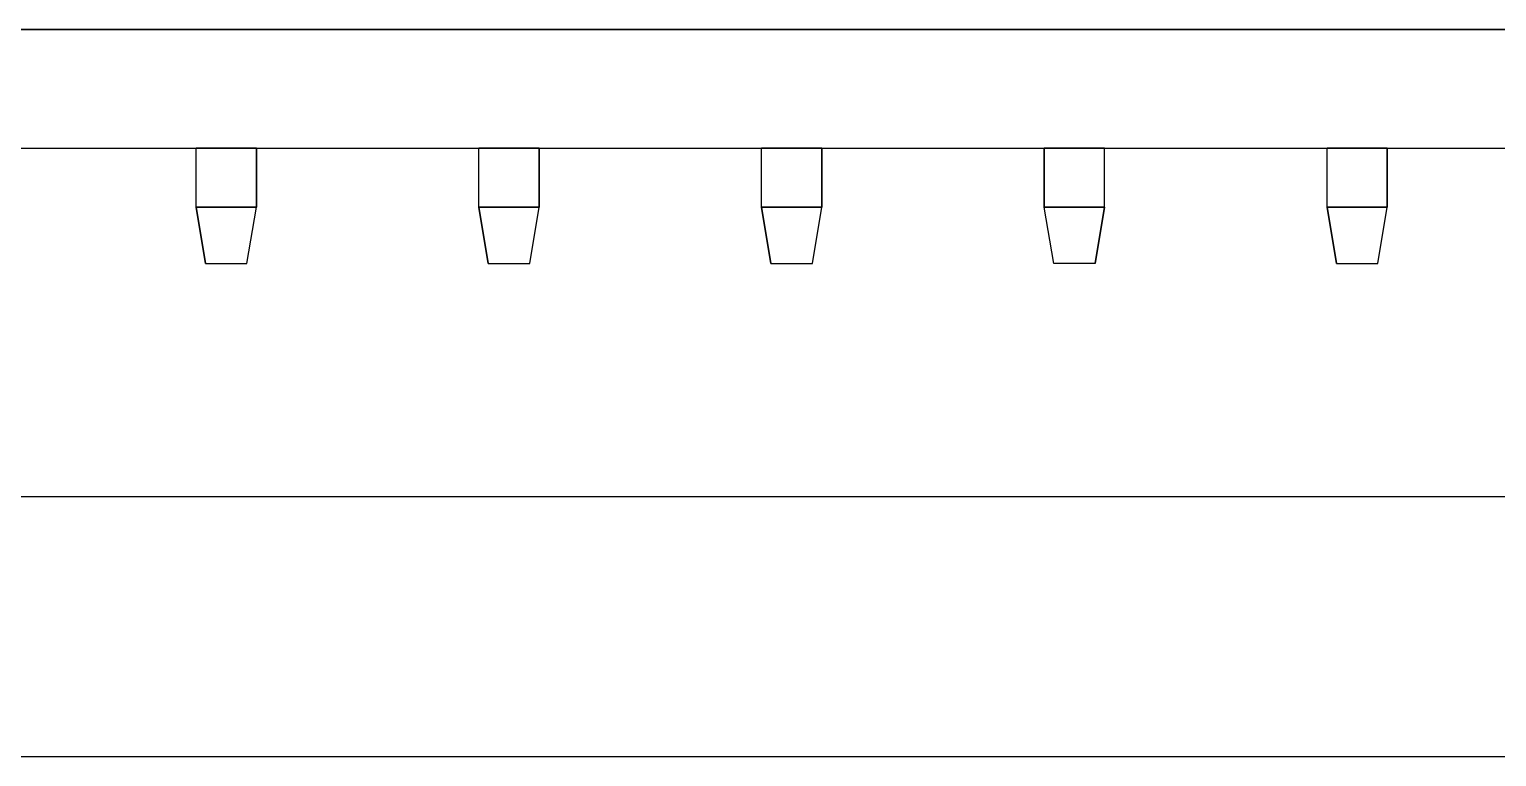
# Model space of a CAD drawing. Header units: millimetres. Extents: x -58 to 58, y -6 to 23.
# Drawn here: x 10.37 to 30.14, y -3.5 to 6.3 of the extents above; entities that cross this region are included whole.
import ezdxf

# ---------------------------------------------------------------- set-up
doc = ezdxf.new("R2010")
doc.units = ezdxf.units.MM
doc.header["$MEASUREMENT"] = 0
doc.layers.add('CL57_ASM', color=7, linetype='CONTINUOUS')

msp = doc.modelspace()

# ---------------------------------------------------------------- linework, layer by layer
at = {"layer": 'CL57_ASM'}
for p, q in [((-43.8, 6.3, -1), (42.2, 6.3, -1)), ((42.2, 6.3), (-43.8, 6.3)), ((-43.8, 6.3, -1), (42.2, 6.3, -1)), ((42.2, 6.3), (-43.8, 6.3)), ((-43.8, 6.3, -1), (42.2, 6.3, -1)), ((42.2, 6.3), (-43.8, 6.3)), ((-43.8, 6.3, -1), (42.2, 6.3, -1)), ((42.2, 6.3), (-43.8, 6.3)), ((-43.8, 6.3, -1), (42.2, 6.3, -1)), ((42.2, 6.3), (-43.8, 6.3)), ((-43.8, 6.3, -1), (42.2, 6.3, -1)), ((42.2, 6.3), (-43.8, 6.3)), ((-47.5, 4.7, -2), (47.5, 4.7, -2)), ((-47.5, 4.7, -64.7), (47.5, 4.7, -64.7)), ((-47.5, 4.7, -64.7), (47.5, 4.7, -64.7)), ((-47.5, 4.7, -2), (47.5, 4.7, -2)), ((-47.5, 4.7, -2), (47.5, 4.7, -2)), ((-47.5, 4.7, -64.7), (47.5, 4.7, -64.7)), ((-47.5, 4.7, -64.7), (47.5, 4.7, -64.7)), ((-47.5, 4.7, -2), (47.5, 4.7, -2)), ((-47.5, 4.7, -2), (47.5, 4.7, -2)), ((-47.5, 4.7, -64.7), (47.5, 4.7, -64.7)), ((-47.5, 4.7, -64.7), (47.5, 4.7, -64.7)), ((-47.5, 4.7, -2), (47.5, 4.7, -2)), ((12.6181, 4.7, -7.7216), (13.4309, 4.7, -7.7216)), ((12.6181, 4.7, -8.5344), (12.6181, 4.7, -7.7216)), ((13.4309, 4.7, -8.5344), (12.6181, 4.7, -8.5344)), ((13.4309, 4.7, -8.5344), (12.6181, 4.7, -8.5344)), ((12.6181, 3.906, -8.5344), (12.6181, 4.7, -8.5344)), ((12.6181, 4.7, -8.5344), (12.6181, 4.7, -7.7216)), ((12.6181, 3.906, -7.7216), (12.6181, 4.7, -7.7216)), ((12.6181, 3.906, -8.5344), (12.6181, 4.7, -8.5344)), ((12.6181, 3.906, -7.7216), (12.6181, 4.7, -7.7216)), ((12.6181, 4.7, -7.7216), (13.4309, 4.7, -7.7216)), ((12.6181, 4.7, -7.7216), (13.4309, 4.7, -7.7216)), ((12.6181, 4.7, -8.5344), (12.6181, 4.7, -7.7216)), ((13.4309, 4.7, -8.5344), (12.6181, 4.7, -8.5344)), ((13.4309, 4.7, -8.5344), (12.6181, 4.7, -8.5344)), ((12.6181, 3.906, -8.5344), (12.6181, 4.7, -8.5344)), ((12.6181, 4.7, -8.5344), (12.6181, 4.7, -7.7216)), ((12.6181, 3.906, -7.7216), (12.6181, 4.7, -7.7216)), ((12.6181, 3.906, -8.5344), (12.6181, 4.7, -8.5344)), ((12.6181, 3.906, -7.7216), (12.6181, 4.7, -7.7216)), ((12.6181, 4.7, -7.7216), (13.4309, 4.7, -7.7216)), ((12.6181, 4.7, -7.7216), (13.4309, 4.7, -7.7216)), ((12.6181, 4.7, -8.5344), (12.6181, 4.7, -7.7216)), ((13.4309, 4.7, -8.5344), (12.6181, 4.7, -8.5344)), ((13.4309, 4.7, -8.5344), (12.6181, 4.7, -8.5344)), ((12.6181, 3.906, -8.5344), (12.6181, 4.7, -8.5344)), ((12.6181, 4.7, -8.5344), (12.6181, 4.7, -7.7216)), ((12.6181, 3.906, -7.7216), (12.6181, 4.7, -7.7216)), ((12.6181, 3.906, -8.5344), (12.6181, 4.7, -8.5344)), ((12.6181, 3.906, -7.7216), (12.6181, 4.7, -7.7216)), ((12.6181, 4.7, -7.7216), (13.4309, 4.7, -7.7216)), ((13.4309, 4.7, -7.7216), (13.4309, 4.7, -8.5344)), ((13.4309, 4.7, -7.7216), (13.4309, 3.906, -7.7216)), ((13.4309, 3.906, -8.5344), (13.4309, 4.7, -8.5344)), ((13.4309, 4.7, -7.7216), (13.4309, 4.7, -8.5344)), ((13.4309, 3.906, -8.5344), (13.4309, 4.7, -8.5344)), ((13.4309, 4.7, -7.7216), (13.4309, 3.906, -7.7216)), ((13.4309, 4.7, -7.7216), (13.4309, 4.7, -8.5344)), ((13.4309, 4.7, -7.7216), (13.4309, 3.906, -7.7216)), ((13.4309, 3.906, -8.5344), (13.4309, 4.7, -8.5344)), ((13.4309, 4.7, -7.7216), (13.4309, 4.7, -8.5344)), ((13.4309, 3.906, -8.5344), (13.4309, 4.7, -8.5344)), ((13.4309, 4.7, -7.7216), (13.4309, 3.906, -7.7216)), ((13.4309, 4.7, -7.7216), (13.4309, 4.7, -8.5344)), ((13.4309, 4.7, -7.7216), (13.4309, 3.906, -7.7216)), ((13.4309, 3.906, -8.5344), (13.4309, 4.7, -8.5344)), ((13.4309, 4.7, -7.7216), (13.4309, 4.7, -8.5344)), ((13.4309, 3.906, -8.5344), (13.4309, 4.7, -8.5344)), ((13.4309, 4.7, -7.7216), (13.4309, 3.906, -7.7216)), ((16.4281, 4.7, -7.7216), (17.2409, 4.7, -7.7216)), ((16.4281, 4.7, -8.5344), (16.4281, 4.7, -7.7216)), ((17.2409, 4.7, -8.5344), (16.4281, 4.7, -8.5344)), ((17.2409, 4.7, -8.5344), (16.4281, 4.7, -8.5344)), ((16.4281, 3.906, -8.5344), (16.4281, 4.7, -8.5344)), ((16.4281, 4.7, -8.5344), (16.4281, 4.7, -7.7216)), ((16.4281, 3.906, -7.7216), (16.4281, 4.7, -7.7216)), ((16.4281, 3.906, -8.5344), (16.4281, 4.7, -8.5344)), ((16.4281, 3.906, -7.7216), (16.4281, 4.7, -7.7216)), ((16.4281, 4.7, -7.7216), (17.2409, 4.7, -7.7216)), ((16.4281, 4.7, -7.7216), (17.2409, 4.7, -7.7216)), ((16.4281, 4.7, -8.5344), (16.4281, 4.7, -7.7216)), ((17.2409, 4.7, -8.5344), (16.4281, 4.7, -8.5344)), ((17.2409, 4.7, -8.5344), (16.4281, 4.7, -8.5344)), ((16.4281, 3.906, -8.5344), (16.4281, 4.7, -8.5344)), ((16.4281, 4.7, -8.5344), (16.4281, 4.7, -7.7216)), ((16.4281, 3.906, -7.7216), (16.4281, 4.7, -7.7216)), ((16.4281, 3.906, -8.5344), (16.4281, 4.7, -8.5344)), ((16.4281, 3.906, -7.7216), (16.4281, 4.7, -7.7216)), ((16.4281, 4.7, -7.7216), (17.2409, 4.7, -7.7216)), ((16.4281, 4.7, -7.7216), (17.2409, 4.7, -7.7216)), ((16.4281, 4.7, -8.5344), (16.4281, 4.7, -7.7216)), ((17.2409, 4.7, -8.5344), (16.4281, 4.7, -8.5344)), ((17.2409, 4.7, -8.5344), (16.4281, 4.7, -8.5344)), ((16.4281, 3.906, -8.5344), (16.4281, 4.7, -8.5344)), ((16.4281, 4.7, -8.5344), (16.4281, 4.7, -7.7216)), ((16.4281, 3.906, -7.7216), (16.4281, 4.7, -7.7216)), ((16.4281, 3.906, -8.5344), (16.4281, 4.7, -8.5344)), ((16.4281, 3.906, -7.7216), (16.4281, 4.7, -7.7216)), ((16.4281, 4.7, -7.7216), (17.2409, 4.7, -7.7216)), ((17.2409, 4.7, -7.7216), (17.2409, 4.7, -8.5344)), ((17.2409, 4.7, -7.7216), (17.2409, 3.906, -7.7216)), ((17.2409, 3.906, -8.5344), (17.2409, 4.7, -8.5344)), ((17.2409, 4.7, -7.7216), (17.2409, 4.7, -8.5344)), ((17.2409, 3.906, -8.5344), (17.2409, 4.7, -8.5344)), ((17.2409, 4.7, -7.7216), (17.2409, 3.906, -7.7216)), ((17.2409, 4.7, -7.7216), (17.2409, 4.7, -8.5344)), ((17.2409, 4.7, -7.7216), (17.2409, 3.906, -7.7216)), ((17.2409, 3.906, -8.5344), (17.2409, 4.7, -8.5344)), ((17.2409, 4.7, -7.7216), (17.2409, 4.7, -8.5344)), ((17.2409, 3.906, -8.5344), (17.2409, 4.7, -8.5344)), ((17.2409, 4.7, -7.7216), (17.2409, 3.906, -7.7216)), ((17.2409, 4.7, -7.7216), (17.2409, 4.7, -8.5344)), ((17.2409, 4.7, -7.7216), (17.2409, 3.906, -7.7216)), ((17.2409, 3.906, -8.5344), (17.2409, 4.7, -8.5344)), ((17.2409, 4.7, -7.7216), (17.2409, 4.7, -8.5344)), ((17.2409, 3.906, -8.5344), (17.2409, 4.7, -8.5344)), ((17.2409, 4.7, -7.7216), (17.2409, 3.906, -7.7216)), ((20.2381, 4.7, -7.7216), (21.0509, 4.7, -7.7216)), ((20.2381, 4.7, -8.5344), (20.2381, 4.7, -7.7216)), ((21.0509, 4.7, -8.5344), (20.2381, 4.7, -8.5344)), ((20.2381, 3.906, -7.7216), (20.2381, 4.7, -7.7216)), ((20.2381, 4.7, -7.7216), (21.0509, 4.7, -7.7216)), ((21.0509, 4.7, -8.5344), (20.2381, 4.7, -8.5344)), ((20.2381, 3.906, -8.5344), (20.2381, 4.7, -8.5344)), ((20.2381, 4.7, -8.5344), (20.2381, 4.7, -7.7216)), ((20.2381, 3.906, -7.7216), (20.2381, 4.7, -7.7216)), ((20.2381, 3.906, -8.5344), (20.2381, 4.7, -8.5344)), ((20.2381, 4.7, -7.7216), (21.0509, 4.7, -7.7216)), ((20.2381, 4.7, -8.5344), (20.2381, 4.7, -7.7216)), ((21.0509, 4.7, -8.5344), (20.2381, 4.7, -8.5344)), ((20.2381, 3.906, -7.7216), (20.2381, 4.7, -7.7216)), ((20.2381, 4.7, -7.7216), (21.0509, 4.7, -7.7216)), ((21.0509, 4.7, -8.5344), (20.2381, 4.7, -8.5344)), ((20.2381, 3.906, -8.5344), (20.2381, 4.7, -8.5344)), ((20.2381, 4.7, -8.5344), (20.2381, 4.7, -7.7216)), ((20.2381, 3.906, -7.7216), (20.2381, 4.7, -7.7216)), ((20.2381, 3.906, -8.5344), (20.2381, 4.7, -8.5344)), ((20.2381, 4.7, -7.7216), (21.0509, 4.7, -7.7216)), ((20.2381, 4.7, -8.5344), (20.2381, 4.7, -7.7216)), ((21.0509, 4.7, -8.5344), (20.2381, 4.7, -8.5344)), ((20.2381, 3.906, -7.7216), (20.2381, 4.7, -7.7216)), ((20.2381, 4.7, -7.7216), (21.0509, 4.7, -7.7216)), ((21.0509, 4.7, -8.5344), (20.2381, 4.7, -8.5344)), ((20.2381, 3.906, -8.5344), (20.2381, 4.7, -8.5344)), ((20.2381, 4.7, -8.5344), (20.2381, 4.7, -7.7216)), ((20.2381, 3.906, -7.7216), (20.2381, 4.7, -7.7216)), ((20.2381, 3.906, -8.5344), (20.2381, 4.7, -8.5344)), ((21.0509, 4.7, -7.7216), (21.0509, 3.906, -7.7216)), ((21.0509, 3.906, -8.5344), (21.0509, 4.7, -8.5344)), ((21.0509, 4.7, -7.7216), (21.0509, 4.7, -8.5344)), ((21.0509, 4.7, -7.7216), (21.0509, 4.7, -8.5344)), ((21.0509, 4.7, -7.7216), (21.0509, 3.906, -7.7216)), ((21.0509, 3.906, -8.5344), (21.0509, 4.7, -8.5344)), ((21.0509, 4.7, -7.7216), (21.0509, 3.906, -7.7216)), ((21.0509, 3.906, -8.5344), (21.0509, 4.7, -8.5344)), ((21.0509, 4.7, -7.7216), (21.0509, 4.7, -8.5344)), ((21.0509, 4.7, -7.7216), (21.0509, 4.7, -8.5344)), ((21.0509, 4.7, -7.7216), (21.0509, 3.906, -7.7216)), ((21.0509, 3.906, -8.5344), (21.0509, 4.7, -8.5344)), ((21.0509, 4.7, -7.7216), (21.0509, 3.906, -7.7216)), ((21.0509, 3.906, -8.5344), (21.0509, 4.7, -8.5344)), ((21.0509, 4.7, -7.7216), (21.0509, 4.7, -8.5344)), ((21.0509, 4.7, -7.7216), (21.0509, 4.7, -8.5344)), ((21.0509, 4.7, -7.7216), (21.0509, 3.906, -7.7216)), ((21.0509, 3.906, -8.5344), (21.0509, 4.7, -8.5344)), ((24.0481, 4.7, -8.5344), (24.0481, 4.7, -7.7216)), ((24.8609, 4.7, -8.5344), (24.0481, 4.7, -8.5344)), ((24.0481, 4.7, -7.7216), (24.8609, 4.7, -7.7216)), ((24.0481, 4.7, -8.5344), (24.0481, 4.7, -7.7216)), ((24.0481, 3.906, -7.7216), (24.0481, 4.7, -7.7216)), ((24.0481, 4.7, -8.5344), (24.0481, 3.906, -8.5344)), ((24.0481, 3.906, -7.7216), (24.0481, 4.7, -7.7216)), ((24.0481, 4.7, -7.7216), (24.8609, 4.7, -7.7216)), ((24.8609, 4.7, -8.5344), (24.0481, 4.7, -8.5344)), ((24.0481, 4.7, -8.5344), (24.0481, 3.906, -8.5344)), ((24.0481, 4.7, -8.5344), (24.0481, 4.7, -7.7216)), ((24.8609, 4.7, -8.5344), (24.0481, 4.7, -8.5344)), ((24.0481, 4.7, -7.7216), (24.8609, 4.7, -7.7216)), ((24.0481, 4.7, -8.5344), (24.0481, 4.7, -7.7216)), ((24.0481, 3.906, -7.7216), (24.0481, 4.7, -7.7216)), ((24.0481, 4.7, -8.5344), (24.0481, 3.906, -8.5344)), ((24.0481, 3.906, -7.7216), (24.0481, 4.7, -7.7216)), ((24.0481, 4.7, -7.7216), (24.8609, 4.7, -7.7216)), ((24.8609, 4.7, -8.5344), (24.0481, 4.7, -8.5344)), ((24.0481, 4.7, -8.5344), (24.0481, 3.906, -8.5344)), ((24.0481, 4.7, -8.5344), (24.0481, 4.7, -7.7216)), ((24.8609, 4.7, -8.5344), (24.0481, 4.7, -8.5344)), ((24.0481, 4.7, -7.7216), (24.8609, 4.7, -7.7216)), ((24.0481, 4.7, -8.5344), (24.0481, 4.7, -7.7216)), ((24.0481, 3.906, -7.7216), (24.0481, 4.7, -7.7216)), ((24.0481, 4.7, -8.5344), (24.0481, 3.906, -8.5344)), ((24.0481, 3.906, -7.7216), (24.0481, 4.7, -7.7216)), ((24.0481, 4.7, -7.7216), (24.8609, 4.7, -7.7216)), ((24.8609, 4.7, -8.5344), (24.0481, 4.7, -8.5344)), ((24.0481, 4.7, -8.5344), (24.0481, 3.906, -8.5344)), ((24.8609, 4.7, -7.7216), (24.8609, 4.7, -8.5344)), ((24.8609, 3.906, -7.7216), (24.8609, 4.7, -7.7216)), ((24.8609, 3.906, -7.7216), (24.8609, 4.7, -7.7216)), ((24.8609, 3.906, -8.5344), (24.8609, 4.7, -8.5344)), ((24.8609, 4.7, -7.7216), (24.8609, 4.7, -8.5344)), ((24.8609, 3.906, -8.5344), (24.8609, 4.7, -8.5344)), ((24.8609, 4.7, -7.7216), (24.8609, 4.7, -8.5344)), ((24.8609, 3.906, -7.7216), (24.8609, 4.7, -7.7216)), ((24.8609, 3.906, -7.7216), (24.8609, 4.7, -7.7216)), ((24.8609, 3.906, -8.5344), (24.8609, 4.7, -8.5344)), ((24.8609, 4.7, -7.7216), (24.8609, 4.7, -8.5344)), ((24.8609, 3.906, -8.5344), (24.8609, 4.7, -8.5344)), ((24.8609, 4.7, -7.7216), (24.8609, 4.7, -8.5344)), ((24.8609, 3.906, -7.7216), (24.8609, 4.7, -7.7216)), ((24.8609, 3.906, -7.7216), (24.8609, 4.7, -7.7216)), ((24.8609, 3.906, -8.5344), (24.8609, 4.7, -8.5344)), ((24.8609, 4.7, -7.7216), (24.8609, 4.7, -8.5344)), ((24.8609, 3.906, -8.5344), (24.8609, 4.7, -8.5344)), ((27.8581, 4.7, -7.7216), (28.6709, 4.7, -7.7216)), ((27.8581, 4.7, -8.5344), (27.8581, 4.7, -7.7216)), ((28.6709, 4.7, -8.5344), (27.8581, 4.7, -8.5344)), ((28.6709, 4.7, -8.5344), (27.8581, 4.7, -8.5344)), ((27.8581, 3.906, -8.5344), (27.8581, 4.7, -8.5344)), ((27.8581, 4.7, -8.5344), (27.8581, 4.7, -7.7216)), ((27.8581, 3.906, -7.7216), (27.8581, 4.7, -7.7216)), ((27.8581, 3.906, -8.5344), (27.8581, 4.7, -8.5344)), ((27.8581, 3.906, -7.7216), (27.8581, 4.7, -7.7216)), ((27.8581, 4.7, -7.7216), (28.6709, 4.7, -7.7216)), ((27.8581, 4.7, -7.7216), (28.6709, 4.7, -7.7216)), ((27.8581, 4.7, -8.5344), (27.8581, 4.7, -7.7216)), ((28.6709, 4.7, -8.5344), (27.8581, 4.7, -8.5344)), ((28.6709, 4.7, -8.5344), (27.8581, 4.7, -8.5344)), ((27.8581, 3.906, -8.5344), (27.8581, 4.7, -8.5344)), ((27.8581, 4.7, -8.5344), (27.8581, 4.7, -7.7216)), ((27.8581, 3.906, -7.7216), (27.8581, 4.7, -7.7216)), ((27.8581, 3.906, -8.5344), (27.8581, 4.7, -8.5344)), ((27.8581, 3.906, -7.7216), (27.8581, 4.7, -7.7216)), ((27.8581, 4.7, -7.7216), (28.6709, 4.7, -7.7216)), ((27.8581, 4.7, -7.7216), (28.6709, 4.7, -7.7216)), ((27.8581, 4.7, -8.5344), (27.8581, 4.7, -7.7216)), ((28.6709, 4.7, -8.5344), (27.8581, 4.7, -8.5344)), ((28.6709, 4.7, -8.5344), (27.8581, 4.7, -8.5344)), ((27.8581, 3.906, -8.5344), (27.8581, 4.7, -8.5344)), ((27.8581, 4.7, -8.5344), (27.8581, 4.7, -7.7216)), ((27.8581, 3.906, -7.7216), (27.8581, 4.7, -7.7216)), ((27.8581, 3.906, -8.5344), (27.8581, 4.7, -8.5344)), ((27.8581, 3.906, -7.7216), (27.8581, 4.7, -7.7216)), ((27.8581, 4.7, -7.7216), (28.6709, 4.7, -7.7216)), ((28.6709, 4.7, -7.7216), (28.6709, 4.7, -8.5344)), ((28.6709, 4.7, -7.7216), (28.6709, 3.906, -7.7216)), ((28.6709, 3.906, -8.5344), (28.6709, 4.7, -8.5344)), ((28.6709, 4.7, -7.7216), (28.6709, 4.7, -8.5344)), ((28.6709, 3.906, -8.5344), (28.6709, 4.7, -8.5344)), ((28.6709, 4.7, -7.7216), (28.6709, 3.906, -7.7216)), ((28.6709, 4.7, -7.7216), (28.6709, 4.7, -8.5344)), ((28.6709, 4.7, -7.7216), (28.6709, 3.906, -7.7216)), ((28.6709, 3.906, -8.5344), (28.6709, 4.7, -8.5344)), ((28.6709, 4.7, -7.7216), (28.6709, 4.7, -8.5344)), ((28.6709, 3.906, -8.5344), (28.6709, 4.7, -8.5344)), ((28.6709, 4.7, -7.7216), (28.6709, 3.906, -7.7216)), ((28.6709, 4.7, -7.7216), (28.6709, 4.7, -8.5344)), ((28.6709, 4.7, -7.7216), (28.6709, 3.906, -7.7216)), ((28.6709, 3.906, -8.5344), (28.6709, 4.7, -8.5344)), ((28.6709, 4.7, -7.7216), (28.6709, 4.7, -8.5344)), ((28.6709, 3.906, -8.5344), (28.6709, 4.7, -8.5344)), ((28.6709, 4.7, -7.7216), (28.6709, 3.906, -7.7216)), ((13.4309, 3.906, -8.5344), (12.6181, 3.906, -8.5344)), ((12.6181, 3.906, -8.5344), (12.6181, 3.906, -7.7216)), ((12.6181, 3.906, -7.7216), (13.4309, 3.906, -7.7216)), ((12.6181, 3.906, -7.7216), (12.7451, 3.144, -7.8486)), ((12.6181, 3.906, -7.7216), (13.4309, 3.906, -7.7216)), ((13.4309, 3.906, -8.5344), (12.6181, 3.906, -8.5344)), ((12.7451, 3.144, -8.4074), (12.6181, 3.906, -8.5344)), ((12.6181, 3.906, -8.5344), (12.6181, 3.906, -7.7216)), ((12.6181, 3.906, -7.7216), (12.7451, 3.144, -7.8486)), ((12.7451, 3.144, -8.4074), (12.6181, 3.906, -8.5344)), ((13.4309, 3.906, -8.5344), (12.6181, 3.906, -8.5344)), ((12.6181, 3.906, -8.5344), (12.6181, 3.906, -7.7216)), ((12.6181, 3.906, -7.7216), (13.4309, 3.906, -7.7216)), ((12.6181, 3.906, -7.7216), (12.7451, 3.144, -7.8486)), ((12.6181, 3.906, -7.7216), (13.4309, 3.906, -7.7216)), ((13.4309, 3.906, -8.5344), (12.6181, 3.906, -8.5344)), ((12.7451, 3.144, -8.4074), (12.6181, 3.906, -8.5344)), ((12.6181, 3.906, -8.5344), (12.6181, 3.906, -7.7216)), ((12.6181, 3.906, -7.7216), (12.7451, 3.144, -7.8486)), ((12.7451, 3.144, -8.4074), (12.6181, 3.906, -8.5344)), ((13.4309, 3.906, -8.5344), (12.6181, 3.906, -8.5344)), ((12.6181, 3.906, -8.5344), (12.6181, 3.906, -7.7216)), ((12.6181, 3.906, -7.7216), (13.4309, 3.906, -7.7216)), ((12.6181, 3.906, -7.7216), (12.7451, 3.144, -7.8486)), ((12.6181, 3.906, -7.7216), (13.4309, 3.906, -7.7216)), ((13.4309, 3.906, -8.5344), (12.6181, 3.906, -8.5344)), ((12.7451, 3.144, -8.4074), (12.6181, 3.906, -8.5344)), ((12.6181, 3.906, -8.5344), (12.6181, 3.906, -7.7216)), ((12.6181, 3.906, -7.7216), (12.7451, 3.144, -7.8486)), ((12.7451, 3.144, -8.4074), (12.6181, 3.906, -8.5344)), ((13.3039, 3.144, -7.8486), (13.4309, 3.906, -7.7216)), ((13.3039, 3.144, -8.4074), (13.4309, 3.906, -8.5344)), ((13.3039, 3.144, -7.8486), (13.4309, 3.906, -7.7216)), ((13.3039, 3.144, -8.4074), (13.4309, 3.906, -8.5344)), ((13.3039, 3.144, -7.8486), (13.4309, 3.906, -7.7216)), ((13.3039, 3.144, -8.4074), (13.4309, 3.906, -8.5344)), ((13.3039, 3.144, -7.8486), (13.4309, 3.906, -7.7216)), ((13.3039, 3.144, -8.4074), (13.4309, 3.906, -8.5344)), ((13.3039, 3.144, -7.8486), (13.4309, 3.906, -7.7216)), ((13.3039, 3.144, -8.4074), (13.4309, 3.906, -8.5344)), ((13.3039, 3.144, -7.8486), (13.4309, 3.906, -7.7216)), ((13.3039, 3.144, -8.4074), (13.4309, 3.906, -8.5344)), ((13.4309, 3.906, -7.7216), (13.4309, 3.906, -8.5344)), ((13.4309, 3.906, -7.7216), (13.4309, 3.906, -8.5344)), ((13.4309, 3.906, -7.7216), (13.4309, 3.906, -8.5344)), ((13.4309, 3.906, -7.7216), (13.4309, 3.906, -8.5344)), ((13.4309, 3.906, -7.7216), (13.4309, 3.906, -8.5344)), ((13.4309, 3.906, -7.7216), (13.4309, 3.906, -8.5344)), ((17.2409, 3.906, -8.5344), (16.4281, 3.906, -8.5344)), ((16.4281, 3.906, -8.5344), (16.4281, 3.906, -7.7216)), ((16.4281, 3.906, -7.7216), (17.2409, 3.906, -7.7216)), ((16.4281, 3.906, -7.7216), (16.5551, 3.144, -7.8486)), ((16.4281, 3.906, -7.7216), (17.2409, 3.906, -7.7216)), ((17.2409, 3.906, -8.5344), (16.4281, 3.906, -8.5344)), ((16.5551, 3.144, -8.4074), (16.4281, 3.906, -8.5344)), ((16.4281, 3.906, -8.5344), (16.4281, 3.906, -7.7216)), ((16.4281, 3.906, -7.7216), (16.5551, 3.144, -7.8486)), ((16.5551, 3.144, -8.4074), (16.4281, 3.906, -8.5344)), ((17.2409, 3.906, -8.5344), (16.4281, 3.906, -8.5344)), ((16.4281, 3.906, -8.5344), (16.4281, 3.906, -7.7216)), ((16.4281, 3.906, -7.7216), (17.2409, 3.906, -7.7216)), ((16.4281, 3.906, -7.7216), (16.5551, 3.144, -7.8486)), ((16.4281, 3.906, -7.7216), (17.2409, 3.906, -7.7216)), ((17.2409, 3.906, -8.5344), (16.4281, 3.906, -8.5344)), ((16.5551, 3.144, -8.4074), (16.4281, 3.906, -8.5344)), ((16.4281, 3.906, -8.5344), (16.4281, 3.906, -7.7216)), ((16.4281, 3.906, -7.7216), (16.5551, 3.144, -7.8486)), ((16.5551, 3.144, -8.4074), (16.4281, 3.906, -8.5344)), ((17.2409, 3.906, -8.5344), (16.4281, 3.906, -8.5344)), ((16.4281, 3.906, -8.5344), (16.4281, 3.906, -7.7216)), ((16.4281, 3.906, -7.7216), (17.2409, 3.906, -7.7216)), ((16.4281, 3.906, -7.7216), (16.5551, 3.144, -7.8486)), ((16.4281, 3.906, -7.7216), (17.2409, 3.906, -7.7216)), ((17.2409, 3.906, -8.5344), (16.4281, 3.906, -8.5344)), ((16.5551, 3.144, -8.4074), (16.4281, 3.906, -8.5344)), ((16.4281, 3.906, -8.5344), (16.4281, 3.906, -7.7216)), ((16.4281, 3.906, -7.7216), (16.5551, 3.144, -7.8486)), ((16.5551, 3.144, -8.4074), (16.4281, 3.906, -8.5344)), ((17.1139, 3.144, -7.8486), (17.2409, 3.906, -7.7216)), ((17.1139, 3.144, -8.4074), (17.2409, 3.906, -8.5344)), ((17.1139, 3.144, -7.8486), (17.2409, 3.906, -7.7216)), ((17.1139, 3.144, -8.4074), (17.2409, 3.906, -8.5344)), ((17.1139, 3.144, -7.8486), (17.2409, 3.906, -7.7216)), ((17.1139, 3.144, -8.4074), (17.2409, 3.906, -8.5344)), ((17.1139, 3.144, -7.8486), (17.2409, 3.906, -7.7216)), ((17.1139, 3.144, -8.4074), (17.2409, 3.906, -8.5344)), ((17.1139, 3.144, -7.8486), (17.2409, 3.906, -7.7216)), ((17.1139, 3.144, -8.4074), (17.2409, 3.906, -8.5344)), ((17.1139, 3.144, -7.8486), (17.2409, 3.906, -7.7216)), ((17.1139, 3.144, -8.4074), (17.2409, 3.906, -8.5344)), ((17.2409, 3.906, -7.7216), (17.2409, 3.906, -8.5344)), ((17.2409, 3.906, -7.7216), (17.2409, 3.906, -8.5344)), ((17.2409, 3.906, -7.7216), (17.2409, 3.906, -8.5344)), ((17.2409, 3.906, -7.7216), (17.2409, 3.906, -8.5344)), ((17.2409, 3.906, -7.7216), (17.2409, 3.906, -8.5344)), ((17.2409, 3.906, -7.7216), (17.2409, 3.906, -8.5344)), ((20.2381, 3.906, -7.7216), (21.0509, 3.906, -7.7216)), ((20.2381, 3.906, -7.7216), (20.3651, 3.144, -7.8486)), ((20.2381, 3.906, -7.7216), (21.0509, 3.906, -7.7216)), ((21.0509, 3.906, -8.5344), (20.2381, 3.906, -8.5344)), ((20.3651, 3.144, -8.4074), (20.2381, 3.906, -8.5344)), ((21.0509, 3.906, -8.5344), (20.2381, 3.906, -8.5344)), ((20.2381, 3.906, -8.5344), (20.2381, 3.906, -7.7216)), ((20.2381, 3.906, -8.5344), (20.2381, 3.906, -7.7216)), ((20.2381, 3.906, -7.7216), (20.3651, 3.144, -7.8486)), ((20.3651, 3.144, -8.4074), (20.2381, 3.906, -8.5344)), ((20.2381, 3.906, -7.7216), (21.0509, 3.906, -7.7216)), ((20.2381, 3.906, -7.7216), (20.3651, 3.144, -7.8486)), ((20.2381, 3.906, -7.7216), (21.0509, 3.906, -7.7216)), ((21.0509, 3.906, -8.5344), (20.2381, 3.906, -8.5344)), ((20.3651, 3.144, -8.4074), (20.2381, 3.906, -8.5344)), ((21.0509, 3.906, -8.5344), (20.2381, 3.906, -8.5344)), ((20.2381, 3.906, -8.5344), (20.2381, 3.906, -7.7216)), ((20.2381, 3.906, -8.5344), (20.2381, 3.906, -7.7216)), ((20.2381, 3.906, -7.7216), (20.3651, 3.144, -7.8486)), ((20.3651, 3.144, -8.4074), (20.2381, 3.906, -8.5344)), ((20.2381, 3.906, -7.7216), (21.0509, 3.906, -7.7216)), ((20.2381, 3.906, -7.7216), (20.3651, 3.144, -7.8486)), ((20.2381, 3.906, -7.7216), (21.0509, 3.906, -7.7216)), ((21.0509, 3.906, -8.5344), (20.2381, 3.906, -8.5344)), ((20.3651, 3.144, -8.4074), (20.2381, 3.906, -8.5344)), ((21.0509, 3.906, -8.5344), (20.2381, 3.906, -8.5344)), ((20.2381, 3.906, -8.5344), (20.2381, 3.906, -7.7216)), ((20.2381, 3.906, -8.5344), (20.2381, 3.906, -7.7216)), ((20.2381, 3.906, -7.7216), (20.3651, 3.144, -7.8486)), ((20.3651, 3.144, -8.4074), (20.2381, 3.906, -8.5344)), ((20.9239, 3.144, -7.8486), (21.0509, 3.906, -7.7216)), ((20.9239, 3.144, -8.4074), (21.0509, 3.906, -8.5344)), ((20.9239, 3.144, -7.8486), (21.0509, 3.906, -7.7216)), ((20.9239, 3.144, -8.4074), (21.0509, 3.906, -8.5344)), ((20.9239, 3.144, -7.8486), (21.0509, 3.906, -7.7216)), ((20.9239, 3.144, -8.4074), (21.0509, 3.906, -8.5344)), ((20.9239, 3.144, -7.8486), (21.0509, 3.906, -7.7216)), ((20.9239, 3.144, -8.4074), (21.0509, 3.906, -8.5344)), ((20.9239, 3.144, -7.8486), (21.0509, 3.906, -7.7216)), ((20.9239, 3.144, -8.4074), (21.0509, 3.906, -8.5344)), ((20.9239, 3.144, -7.8486), (21.0509, 3.906, -7.7216)), ((20.9239, 3.144, -8.4074), (21.0509, 3.906, -8.5344)), ((21.0509, 3.906, -7.7216), (21.0509, 3.906, -8.5344)), ((21.0509, 3.906, -7.7216), (21.0509, 3.906, -8.5344)), ((21.0509, 3.906, -7.7216), (21.0509, 3.906, -8.5344)), ((21.0509, 3.906, -7.7216), (21.0509, 3.906, -8.5344)), ((21.0509, 3.906, -7.7216), (21.0509, 3.906, -8.5344)), ((21.0509, 3.906, -7.7216), (21.0509, 3.906, -8.5344)), ((24.0481, 3.906, -8.5344), (24.0481, 3.906, -7.7216)), ((24.0481, 3.906, -7.7216), (24.8609, 3.906, -7.7216)), ((24.8609, 3.906, -8.5344), (24.0481, 3.906, -8.5344)), ((24.8609, 3.906, -8.5344), (24.0481, 3.906, -8.5344)), ((24.1751, 3.144, -8.4074), (24.0481, 3.906, -8.5344)), ((24.1751, 3.144, -8.4074), (24.0481, 3.906, -8.5344)), ((24.0481, 3.906, -8.5344), (24.0481, 3.906, -7.7216)), ((24.1751, 3.144, -7.8486), (24.0481, 3.906, -7.7216)), ((24.1751, 3.144, -7.8486), (24.0481, 3.906, -7.7216)), ((24.0481, 3.906, -7.7216), (24.8609, 3.906, -7.7216)), ((24.0481, 3.906, -8.5344), (24.0481, 3.906, -7.7216)), ((24.0481, 3.906, -7.7216), (24.8609, 3.906, -7.7216)), ((24.8609, 3.906, -8.5344), (24.0481, 3.906, -8.5344)), ((24.8609, 3.906, -8.5344), (24.0481, 3.906, -8.5344)), ((24.1751, 3.144, -8.4074), (24.0481, 3.906, -8.5344)), ((24.1751, 3.144, -8.4074), (24.0481, 3.906, -8.5344)), ((24.0481, 3.906, -8.5344), (24.0481, 3.906, -7.7216)), ((24.1751, 3.144, -7.8486), (24.0481, 3.906, -7.7216)), ((24.1751, 3.144, -7.8486), (24.0481, 3.906, -7.7216)), ((24.0481, 3.906, -7.7216), (24.8609, 3.906, -7.7216)), ((24.0481, 3.906, -8.5344), (24.0481, 3.906, -7.7216)), ((24.0481, 3.906, -7.7216), (24.8609, 3.906, -7.7216)), ((24.8609, 3.906, -8.5344), (24.0481, 3.906, -8.5344)), ((24.8609, 3.906, -8.5344), (24.0481, 3.906, -8.5344)), ((24.1751, 3.144, -8.4074), (24.0481, 3.906, -8.5344)), ((24.1751, 3.144, -8.4074), (24.0481, 3.906, -8.5344)), ((24.0481, 3.906, -8.5344), (24.0481, 3.906, -7.7216)), ((24.1751, 3.144, -7.8486), (24.0481, 3.906, -7.7216)), ((24.1751, 3.144, -7.8486), (24.0481, 3.906, -7.7216)), ((24.0481, 3.906, -7.7216), (24.8609, 3.906, -7.7216)), ((24.8609, 3.906, -8.5344), (24.7339, 3.144, -8.4074)), ((24.7339, 3.144, -7.8486), (24.8609, 3.906, -7.7216)), ((24.7339, 3.144, -7.8486), (24.8609, 3.906, -7.7216)), ((24.8609, 3.906, -8.5344), (24.7339, 3.144, -8.4074)), ((24.8609, 3.906, -8.5344), (24.7339, 3.144, -8.4074)), ((24.7339, 3.144, -7.8486), (24.8609, 3.906, -7.7216)), ((24.7339, 3.144, -7.8486), (24.8609, 3.906, -7.7216)), ((24.8609, 3.906, -8.5344), (24.7339, 3.144, -8.4074)), ((24.8609, 3.906, -8.5344), (24.7339, 3.144, -8.4074)), ((24.7339, 3.144, -7.8486), (24.8609, 3.906, -7.7216)), ((24.7339, 3.144, -7.8486), (24.8609, 3.906, -7.7216)), ((24.8609, 3.906, -8.5344), (24.7339, 3.144, -8.4074)), ((24.8609, 3.906, -7.7216), (24.8609, 3.906, -8.5344)), ((24.8609, 3.906, -7.7216), (24.8609, 3.906, -8.5344)), ((24.8609, 3.906, -7.7216), (24.8609, 3.906, -8.5344)), ((24.8609, 3.906, -7.7216), (24.8609, 3.906, -8.5344)), ((24.8609, 3.906, -7.7216), (24.8609, 3.906, -8.5344)), ((24.8609, 3.906, -7.7216), (24.8609, 3.906, -8.5344)), ((28.6709, 3.906, -8.5344), (27.8581, 3.906, -8.5344)), ((27.8581, 3.906, -8.5344), (27.8581, 3.906, -7.7216)), ((27.8581, 3.906, -7.7216), (28.6709, 3.906, -7.7216)), ((27.8581, 3.906, -7.7216), (27.9851, 3.144, -7.8486)), ((27.8581, 3.906, -7.7216), (28.6709, 3.906, -7.7216)), ((28.6709, 3.906, -8.5344), (27.8581, 3.906, -8.5344)), ((27.9851, 3.144, -8.4074), (27.8581, 3.906, -8.5344)), ((27.8581, 3.906, -8.5344), (27.8581, 3.906, -7.7216)), ((27.8581, 3.906, -7.7216), (27.9851, 3.144, -7.8486)), ((27.9851, 3.144, -8.4074), (27.8581, 3.906, -8.5344)), ((28.6709, 3.906, -8.5344), (27.8581, 3.906, -8.5344)), ((27.8581, 3.906, -8.5344), (27.8581, 3.906, -7.7216)), ((27.8581, 3.906, -7.7216), (28.6709, 3.906, -7.7216)), ((27.8581, 3.906, -7.7216), (27.9851, 3.144, -7.8486)), ((27.8581, 3.906, -7.7216), (28.6709, 3.906, -7.7216)), ((28.6709, 3.906, -8.5344), (27.8581, 3.906, -8.5344)), ((27.9851, 3.144, -8.4074), (27.8581, 3.906, -8.5344)), ((27.8581, 3.906, -8.5344), (27.8581, 3.906, -7.7216)), ((27.8581, 3.906, -7.7216), (27.9851, 3.144, -7.8486)), ((27.9851, 3.144, -8.4074), (27.8581, 3.906, -8.5344)), ((28.6709, 3.906, -8.5344), (27.8581, 3.906, -8.5344)), ((27.8581, 3.906, -8.5344), (27.8581, 3.906, -7.7216)), ((27.8581, 3.906, -7.7216), (28.6709, 3.906, -7.7216)), ((27.8581, 3.906, -7.7216), (27.9851, 3.144, -7.8486)), ((27.8581, 3.906, -7.7216), (28.6709, 3.906, -7.7216)), ((28.6709, 3.906, -8.5344), (27.8581, 3.906, -8.5344)), ((27.9851, 3.144, -8.4074), (27.8581, 3.906, -8.5344)), ((27.8581, 3.906, -8.5344), (27.8581, 3.906, -7.7216)), ((27.8581, 3.906, -7.7216), (27.9851, 3.144, -7.8486)), ((27.9851, 3.144, -8.4074), (27.8581, 3.906, -8.5344)), ((28.5439, 3.144, -7.8486), (28.6709, 3.906, -7.7216)), ((28.5439, 3.144, -8.4074), (28.6709, 3.906, -8.5344)), ((28.5439, 3.144, -7.8486), (28.6709, 3.906, -7.7216)), ((28.5439, 3.144, -8.4074), (28.6709, 3.906, -8.5344)), ((28.5439, 3.144, -7.8486), (28.6709, 3.906, -7.7216)), ((28.5439, 3.144, -8.4074), (28.6709, 3.906, -8.5344)), ((28.5439, 3.144, -7.8486), (28.6709, 3.906, -7.7216)), ((28.5439, 3.144, -8.4074), (28.6709, 3.906, -8.5344)), ((28.5439, 3.144, -7.8486), (28.6709, 3.906, -7.7216)), ((28.5439, 3.144, -8.4074), (28.6709, 3.906, -8.5344)), ((28.5439, 3.144, -7.8486), (28.6709, 3.906, -7.7216)), ((28.5439, 3.144, -8.4074), (28.6709, 3.906, -8.5344)), ((28.6709, 3.906, -7.7216), (28.6709, 3.906, -8.5344)), ((28.6709, 3.906, -7.7216), (28.6709, 3.906, -8.5344)), ((28.6709, 3.906, -7.7216), (28.6709, 3.906, -8.5344)), ((28.6709, 3.906, -7.7216), (28.6709, 3.906, -8.5344)), ((28.6709, 3.906, -7.7216), (28.6709, 3.906, -8.5344)), ((28.6709, 3.906, -7.7216), (28.6709, 3.906, -8.5344)), ((12.7451, 3.144, -7.8486), (13.3039, 3.144, -7.8486)), ((12.7451, 3.144, -8.4074), (13.3039, 3.144, -8.4074)), ((12.7451, 3.144, -7.8486), (12.7451, 3.144, -8.4074)), ((12.7451, 3.144, -7.8486), (13.3039, 3.144, -7.8486)), ((12.7451, 3.144, -8.4074), (13.3039, 3.144, -8.4074)), ((12.7451, 3.144, -7.8486), (12.7451, 3.144, -8.4074)), ((12.7451, 3.144, -7.8486), (13.3039, 3.144, -7.8486)), ((12.7451, 3.144, -8.4074), (13.3039, 3.144, -8.4074)), ((12.7451, 3.144, -7.8486), (12.7451, 3.144, -8.4074)), ((12.7451, 3.144, -7.8486), (13.3039, 3.144, -7.8486)), ((12.7451, 3.144, -8.4074), (13.3039, 3.144, -8.4074)), ((12.7451, 3.144, -7.8486), (12.7451, 3.144, -8.4074)), ((12.7451, 3.144, -7.8486), (13.3039, 3.144, -7.8486)), ((12.7451, 3.144, -8.4074), (13.3039, 3.144, -8.4074)), ((12.7451, 3.144, -7.8486), (12.7451, 3.144, -8.4074)), ((12.7451, 3.144, -7.8486), (13.3039, 3.144, -7.8486)), ((12.7451, 3.144, -8.4074), (13.3039, 3.144, -8.4074)), ((12.7451, 3.144, -7.8486), (12.7451, 3.144, -8.4074)), ((13.3039, 3.144, -7.8486), (13.3039, 3.144, -8.4074)), ((13.3039, 3.144, -7.8486), (13.3039, 3.144, -8.4074)), ((13.3039, 3.144, -7.8486), (13.3039, 3.144, -8.4074)), ((13.3039, 3.144, -7.8486), (13.3039, 3.144, -8.4074)), ((13.3039, 3.144, -7.8486), (13.3039, 3.144, -8.4074)), ((13.3039, 3.144, -7.8486), (13.3039, 3.144, -8.4074)), ((16.5551, 3.144, -7.8486), (17.1139, 3.144, -7.8486)), ((16.5551, 3.144, -8.4074), (17.1139, 3.144, -8.4074)), ((16.5551, 3.144, -7.8486), (16.5551, 3.144, -8.4074)), ((16.5551, 3.144, -7.8486), (17.1139, 3.144, -7.8486)), ((16.5551, 3.144, -8.4074), (17.1139, 3.144, -8.4074)), ((16.5551, 3.144, -7.8486), (16.5551, 3.144, -8.4074)), ((16.5551, 3.144, -7.8486), (17.1139, 3.144, -7.8486)), ((16.5551, 3.144, -8.4074), (17.1139, 3.144, -8.4074)), ((16.5551, 3.144, -7.8486), (16.5551, 3.144, -8.4074)), ((16.5551, 3.144, -7.8486), (17.1139, 3.144, -7.8486)), ((16.5551, 3.144, -8.4074), (17.1139, 3.144, -8.4074)), ((16.5551, 3.144, -7.8486), (16.5551, 3.144, -8.4074)), ((16.5551, 3.144, -7.8486), (17.1139, 3.144, -7.8486)), ((16.5551, 3.144, -8.4074), (17.1139, 3.144, -8.4074)), ((16.5551, 3.144, -7.8486), (16.5551, 3.144, -8.4074)), ((16.5551, 3.144, -7.8486), (17.1139, 3.144, -7.8486)), ((16.5551, 3.144, -8.4074), (17.1139, 3.144, -8.4074)), ((16.5551, 3.144, -7.8486), (16.5551, 3.144, -8.4074)), ((17.1139, 3.144, -7.8486), (17.1139, 3.144, -8.4074)), ((17.1139, 3.144, -7.8486), (17.1139, 3.144, -8.4074)), ((17.1139, 3.144, -7.8486), (17.1139, 3.144, -8.4074)), ((17.1139, 3.144, -7.8486), (17.1139, 3.144, -8.4074)), ((17.1139, 3.144, -7.8486), (17.1139, 3.144, -8.4074)), ((17.1139, 3.144, -7.8486), (17.1139, 3.144, -8.4074)), ((20.3651, 3.144, -7.8486), (20.9239, 3.144, -7.8486)), ((20.3651, 3.144, -8.4074), (20.9239, 3.144, -8.4074)), ((20.3651, 3.144, -7.8486), (20.3651, 3.144, -8.4074)), ((20.3651, 3.144, -7.8486), (20.9239, 3.144, -7.8486)), ((20.3651, 3.144, -8.4074), (20.9239, 3.144, -8.4074)), ((20.3651, 3.144, -7.8486), (20.3651, 3.144, -8.4074)), ((20.3651, 3.144, -7.8486), (20.9239, 3.144, -7.8486)), ((20.3651, 3.144, -8.4074), (20.9239, 3.144, -8.4074)), ((20.3651, 3.144, -7.8486), (20.3651, 3.144, -8.4074)), ((20.3651, 3.144, -7.8486), (20.9239, 3.144, -7.8486)), ((20.3651, 3.144, -8.4074), (20.9239, 3.144, -8.4074)), ((20.3651, 3.144, -7.8486), (20.3651, 3.144, -8.4074)), ((20.3651, 3.144, -7.8486), (20.9239, 3.144, -7.8486)), ((20.3651, 3.144, -8.4074), (20.9239, 3.144, -8.4074)), ((20.3651, 3.144, -7.8486), (20.3651, 3.144, -8.4074)), ((20.3651, 3.144, -7.8486), (20.9239, 3.144, -7.8486)), ((20.3651, 3.144, -8.4074), (20.9239, 3.144, -8.4074)), ((20.3651, 3.144, -7.8486), (20.3651, 3.144, -8.4074)), ((20.9239, 3.144, -7.8486), (20.9239, 3.144, -8.4074)), ((20.9239, 3.144, -7.8486), (20.9239, 3.144, -8.4074)), ((20.9239, 3.144, -7.8486), (20.9239, 3.144, -8.4074)), ((20.9239, 3.144, -7.8486), (20.9239, 3.144, -8.4074)), ((20.9239, 3.144, -7.8486), (20.9239, 3.144, -8.4074)), ((20.9239, 3.144, -7.8486), (20.9239, 3.144, -8.4074)), ((24.7339, 3.144, -8.4074), (24.1751, 3.144, -8.4074)), ((24.1751, 3.144, -8.4074), (24.1751, 3.144, -7.8486)), ((24.1751, 3.144, -8.4074), (24.1751, 3.144, -7.8486)), ((24.7339, 3.144, -7.8486), (24.1751, 3.144, -7.8486)), ((24.7339, 3.144, -8.4074), (24.1751, 3.144, -8.4074)), ((24.7339, 3.144, -7.8486), (24.1751, 3.144, -7.8486)), ((24.7339, 3.144, -8.4074), (24.1751, 3.144, -8.4074)), ((24.1751, 3.144, -8.4074), (24.1751, 3.144, -7.8486)), ((24.1751, 3.144, -8.4074), (24.1751, 3.144, -7.8486)), ((24.7339, 3.144, -7.8486), (24.1751, 3.144, -7.8486)), ((24.7339, 3.144, -8.4074), (24.1751, 3.144, -8.4074)), ((24.7339, 3.144, -7.8486), (24.1751, 3.144, -7.8486)), ((24.7339, 3.144, -8.4074), (24.1751, 3.144, -8.4074)), ((24.1751, 3.144, -8.4074), (24.1751, 3.144, -7.8486)), ((24.1751, 3.144, -8.4074), (24.1751, 3.144, -7.8486)), ((24.7339, 3.144, -7.8486), (24.1751, 3.144, -7.8486)), ((24.7339, 3.144, -8.4074), (24.1751, 3.144, -8.4074)), ((24.7339, 3.144, -7.8486), (24.1751, 3.144, -7.8486)), ((24.7339, 3.144, -8.4074), (24.7339, 3.144, -7.8486)), ((24.7339, 3.144, -8.4074), (24.7339, 3.144, -7.8486)), ((24.7339, 3.144, -8.4074), (24.7339, 3.144, -7.8486)), ((24.7339, 3.144, -8.4074), (24.7339, 3.144, -7.8486)), ((24.7339, 3.144, -8.4074), (24.7339, 3.144, -7.8486)), ((24.7339, 3.144, -8.4074), (24.7339, 3.144, -7.8486)), ((27.9851, 3.144, -7.8486), (28.5439, 3.144, -7.8486)), ((27.9851, 3.144, -8.4074), (28.5439, 3.144, -8.4074)), ((27.9851, 3.144, -7.8486), (27.9851, 3.144, -8.4074)), ((27.9851, 3.144, -7.8486), (28.5439, 3.144, -7.8486)), ((27.9851, 3.144, -8.4074), (28.5439, 3.144, -8.4074)), ((27.9851, 3.144, -7.8486), (27.9851, 3.144, -8.4074)), ((27.9851, 3.144, -7.8486), (28.5439, 3.144, -7.8486)), ((27.9851, 3.144, -8.4074), (28.5439, 3.144, -8.4074)), ((27.9851, 3.144, -7.8486), (27.9851, 3.144, -8.4074)), ((27.9851, 3.144, -7.8486), (28.5439, 3.144, -7.8486)), ((27.9851, 3.144, -8.4074), (28.5439, 3.144, -8.4074)), ((27.9851, 3.144, -7.8486), (27.9851, 3.144, -8.4074)), ((27.9851, 3.144, -7.8486), (28.5439, 3.144, -7.8486)), ((27.9851, 3.144, -8.4074), (28.5439, 3.144, -8.4074)), ((27.9851, 3.144, -7.8486), (27.9851, 3.144, -8.4074)), ((27.9851, 3.144, -7.8486), (28.5439, 3.144, -7.8486)), ((27.9851, 3.144, -8.4074), (28.5439, 3.144, -8.4074)), ((27.9851, 3.144, -7.8486), (27.9851, 3.144, -8.4074)), ((28.5439, 3.144, -7.8486), (28.5439, 3.144, -8.4074)), ((28.5439, 3.144, -7.8486), (28.5439, 3.144, -8.4074)), ((28.5439, 3.144, -7.8486), (28.5439, 3.144, -8.4074)), ((28.5439, 3.144, -7.8486), (28.5439, 3.144, -8.4074)), ((28.5439, 3.144, -7.8486), (28.5439, 3.144, -8.4074)), ((28.5439, 3.144, -7.8486), (28.5439, 3.144, -8.4074)), ((58, 0, -65.7), (-58, 0, -65.7)), ((58, 0, -65.7), (-58, 0, -65.7)), ((58, 0, -65.7), (-58, 0, -65.7)), ((58, 0, -65.7), (-58, 0, -65.7)), ((58, 0, -65.7), (-58, 0, -65.7)), ((58, 0, -65.7), (-58, 0, -65.7)), ((48.5, 0, -1), (-48.5, 0, -1)), ((48.5, 0, -1), (-48.5, 0, -1)), ((48.5, 0, -1), (-48.5, 0, -1)), ((48.5, 0, -1), (-48.5, 0, -1)), ((48.5, 0, -1), (-48.5, 0, -1)), ((48.5, 0, -1), (-48.5, 0, -1)), ((-58, -3.5, -69.2), (58, -3.5, -69.2)), ((-58, -3.5, -69.2), (58, -3.5, -69.2)), ((-58, -3.5, -69.2), (58, -3.5, -69.2)), ((-58, -3.5, -69.2), (58, -3.5, -69.2)), ((-58, -3.5, -69.2), (58, -3.5, -69.2)), ((-58, -3.5, -69.2), (58, -3.5, -69.2)), ((-56, -3.5), (56, -3.5)), ((-56, -3.5), (56, -3.5)), ((-56, -3.5), (56, -3.5)), ((-56, -3.5), (56, -3.5)), ((-56, -3.5), (56, -3.5)), ((-56, -3.5), (56, -3.5))]:
    msp.add_line(p, q, dxfattribs=at)

doc.saveas('drawing.dxf')
